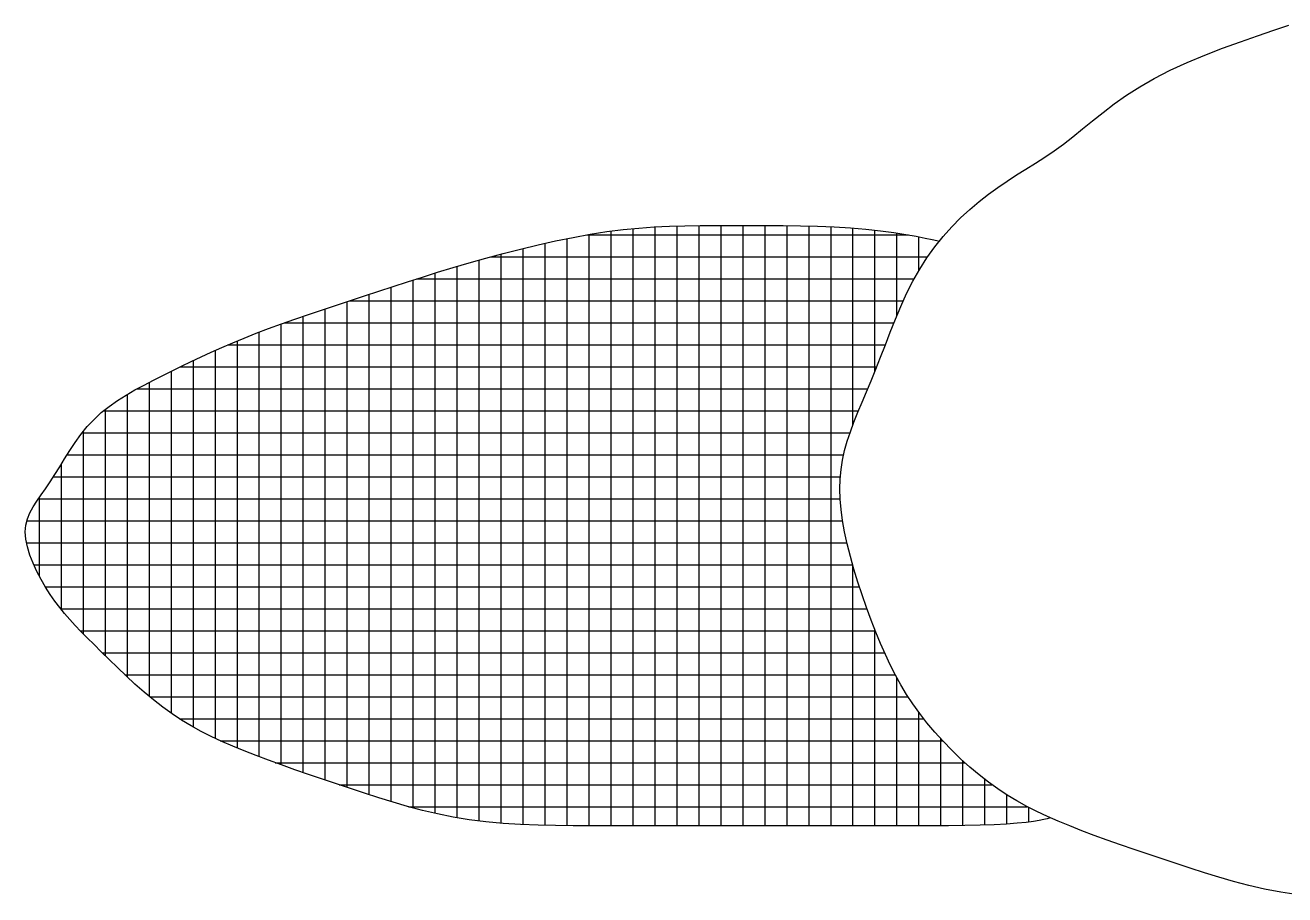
# Model space of a CAD drawing. Extents: x 149.99 to 151.61, y 225.23 to 227.19.
# Drawn here: x 150.064 to 150.63, y 225.658 to 226.049 of the extents above; entities that cross this region are included whole.
import ezdxf

# ---------------------------------------------------------------- set-up
doc = ezdxf.new("R2010")
doc.units = 0
doc.header["$MEASUREMENT"] = 0
doc.layers.get('0').update_dxf_attribs({"linetype": 'CONTINUOUS'})

msp = doc.modelspace()

# ---------------------------------------------------------------- linework, layer by layer
for p, q in [((150.62485, 226.04664), (150.63154, 226.04888)), ((150.60185, 226.03852), (150.60983, 226.04144)), ((150.60983, 226.04144), (150.61755, 226.04416)), ((150.61755, 226.04416), (150.62485, 226.04664)), ((150.59381, 226.03539), (150.60185, 226.03852)), ((150.57826, 226.02861), (150.58589, 226.03208)), ((150.58589, 226.03208), (150.59381, 226.03539)), ((150.56457, 226.02124), (150.57111, 226.02499)), ((150.57111, 226.02499), (150.57826, 226.02861)), ((150.55861, 226.01741), (150.56457, 226.02124)), ((150.5481, 226.00971), (150.55315, 226.01355)), ((150.55315, 226.01355), (150.55861, 226.01741)), ((150.54337, 226.00593), (150.5481, 226.00971)), ((150.53458, 225.99876), (150.53889, 226.00226)), ((150.53889, 226.00226), (150.54337, 226.00593)), ((150.53035, 225.99548), (150.53458, 225.99876)), ((150.52192, 225.98959), (150.52614, 225.99243)), ((150.52614, 225.99243), (150.53035, 225.99548)), ((150.51349, 225.98423), (150.5177, 225.98688)), ((150.5177, 225.98688), (150.52192, 225.98959)), ((150.50506, 225.97887), (150.50927, 225.98159)), ((150.50927, 225.98159), (150.51349, 225.98423)), ((150.49662, 225.97299), (150.50084, 225.97603)), ((150.50084, 225.97603), (150.50506, 225.97887)), ((150.48824, 225.96614), (150.49241, 225.9697)), ((150.49241, 225.9697), (150.49662, 225.97299)), ((150.48011, 225.95823), (150.48412, 225.96232)), ((150.48412, 225.96232), (150.48824, 225.96614)), ((150.32517, 225.95613), (150.33242, 225.95705)), ((150.33242, 225.95705), (150.33948, 225.95775)), ((150.33679, 225.95748), (150.33679, 225.6891)), ((150.33948, 225.95775), (150.34641, 225.95825)), ((150.34641, 225.95825), (150.35328, 225.95858)), ((150.34667, 225.95826), (150.34667, 225.6891)), ((150.35328, 225.95858), (150.36014, 225.95879)), ((150.35655, 225.95868), (150.35655, 225.6891)), ((150.36014, 225.95879), (150.36707, 225.95889)), ((150.36643, 225.95888), (150.36643, 225.6891)), ((150.36707, 225.95889), (150.37413, 225.95893)), ((150.37413, 225.95893), (150.38138, 225.95894)), ((150.37632, 225.95893), (150.37632, 225.6891)), ((150.38138, 225.95894), (150.38888, 225.95893)), ((150.3862, 225.95893), (150.3862, 225.6891)), ((150.38888, 225.95893), (150.39655, 225.95891)), ((150.39608, 225.95891), (150.39608, 225.6891)), ((150.39655, 225.95891), (150.40432, 225.95885)), ((150.40432, 225.95885), (150.41209, 225.95873)), ((150.40596, 225.95882), (150.40596, 225.6891)), ((150.41209, 225.95873), (150.41978, 225.95852)), ((150.41584, 225.95863), (150.41584, 225.6891)), ((150.41978, 225.95852), (150.42731, 225.95822)), ((150.42572, 225.95829), (150.42572, 225.6891)), ((150.42731, 225.95822), (150.43459, 225.95781)), ((150.43459, 225.95781), (150.44153, 225.95725)), ((150.4356, 225.95773), (150.4356, 225.86899)), ((150.44153, 225.95725), (150.44805, 225.95655)), ((150.44548, 225.95682), (150.44548, 225.89294)), ((150.44805, 225.95655), (150.45406, 225.95574)), ((150.47623, 225.95389), (150.48011, 225.95823)), ((150.29425, 225.95015), (150.30214, 225.95193)), ((150.29727, 225.95083), (150.29727, 225.68938)), ((150.30214, 225.95193), (150.30997, 225.95353)), ((150.30715, 225.95296), (150.30715, 225.68918)), ((150.30997, 225.95353), (150.31767, 225.95494)), ((150.31612, 225.95466), (150.46074, 225.95466)), ((150.31703, 225.95483), (150.31703, 225.68911)), ((150.31767, 225.95494), (150.32517, 225.95613)), ((150.32691, 225.95635), (150.32691, 225.6891)), ((150.45406, 225.95574), (150.45948, 225.95489)), ((150.45536, 225.95554), (150.45536, 225.91806)), ((150.45948, 225.95489), (150.46421, 225.95404)), ((150.46421, 225.95404), (150.46817, 225.95325)), ((150.46524, 225.95384), (150.46524, 225.93843)), ((150.46817, 225.95325), (150.47127, 225.95258)), ((150.47127, 225.95258), (150.47343, 225.95208)), ((150.47251, 225.94927), (150.47623, 225.95389)), ((150.47343, 225.95208), (150.47455, 225.95181)), ((150.27083, 225.94417), (150.27853, 225.94624)), ((150.27751, 225.94597), (150.27751, 225.69038)), ((150.27853, 225.94624), (150.28635, 225.94825)), ((150.28635, 225.94825), (150.29425, 225.95015)), ((150.28739, 225.9485), (150.28739, 225.68975)), ((150.46899, 225.9444), (150.47251, 225.94927)), ((150.24906, 225.93786), (150.25608, 225.93996)), ((150.25608, 225.93996), (150.26333, 225.94207)), ((150.25775, 225.94045), (150.25775, 225.69282)), ((150.26333, 225.94207), (150.27083, 225.94417)), ((150.26763, 225.94328), (150.26763, 225.69138)), ((150.27309, 225.94478), (150.46927, 225.94478)), ((150.46571, 225.93926), (150.46899, 225.9444)), ((150.23557, 225.93364), (150.24223, 225.93575)), ((150.23799, 225.9344), (150.23799, 225.69724)), ((150.23956, 225.9349), (150.46325, 225.9349)), ((150.24223, 225.93575), (150.24906, 225.93786)), ((150.24787, 225.93749), (150.24787, 225.69478)), ((150.45986, 225.92828), (150.46267, 225.93387)), ((150.46267, 225.93387), (150.46571, 225.93926)), ((150.21626, 225.92731), (150.22262, 225.92942)), ((150.22262, 225.92942), (150.22905, 225.93153)), ((150.22811, 225.93122), (150.22811, 225.70008)), ((150.22905, 225.93153), (150.23557, 225.93364)), ((150.45726, 225.92256), (150.45986, 225.92828)), ((150.19732, 225.92099), (150.20361, 225.9231)), ((150.20361, 225.9231), (150.20993, 225.92521)), ((150.20835, 225.92468), (150.20835, 225.70649)), ((150.20937, 225.92502), (150.45838, 225.92502)), ((150.20993, 225.92521), (150.21626, 225.92731)), ((150.21823, 225.92797), (150.21823, 225.70322)), ((150.45481, 225.91677), (150.45726, 225.92256)), ((150.18498, 225.91677), (150.1911, 225.91888)), ((150.18859, 225.91802), (150.18859, 225.71316)), ((150.1911, 225.91888), (150.19732, 225.92099)), ((150.19847, 225.92138), (150.19847, 225.7098)), ((150.16754, 225.91045), (150.17317, 225.91256)), ((150.17317, 225.91256), (150.17899, 225.91467)), ((150.17871, 225.91456), (150.17871, 225.71661)), ((150.17899, 225.91467), (150.18498, 225.91677)), ((150.18034, 225.91514), (150.45416, 225.91514)), ((150.4525, 225.91099), (150.45481, 225.91677)), ((150.15209, 225.90413), (150.157, 225.90623)), ((150.157, 225.90623), (150.16214, 225.90834)), ((150.15895, 225.90703), (150.15895, 225.72414)), ((150.16214, 225.90834), (150.16754, 225.91045)), ((150.16883, 225.91093), (150.16883, 225.72024)), ((150.45029, 225.90527), (150.4525, 225.91099)), ((150.1384, 225.8978), (150.14282, 225.89991)), ((150.14282, 225.89991), (150.14737, 225.90202)), ((150.14737, 225.90202), (150.15209, 225.90413)), ((150.14907, 225.90278), (150.14907, 225.72851)), ((150.15473, 225.90526), (150.45029, 225.90526)), ((150.44814, 225.89968), (150.45029, 225.90527)), ((150.12983, 225.89359), (150.13408, 225.89569)), ((150.13345, 225.89538), (150.44646, 225.89538)), ((150.13408, 225.89569), (150.1384, 225.8978)), ((150.13919, 225.89818), (150.13919, 225.73362)), ((150.44393, 225.88914), (150.44603, 225.89429)), ((150.44603, 225.89429), (150.44814, 225.89968)), ((150.11722, 225.88722), (150.12139, 225.88936)), ((150.12139, 225.88936), (150.1256, 225.89148)), ((150.1256, 225.89148), (150.12983, 225.89359)), ((150.12931, 225.89333), (150.12931, 225.73984)), ((150.44186, 225.88423), (150.44393, 225.88914)), ((150.10909, 225.88269), (150.1131, 225.88501)), ((150.10955, 225.88296), (150.10955, 225.75614)), ((150.1131, 225.88501), (150.11722, 225.88722)), ((150.11402, 225.8855), (150.44239, 225.8855)), ((150.11943, 225.88836), (150.11943, 225.74743)), ((150.43985, 225.87952), (150.44186, 225.88423)), ((150.09797, 225.87484), (150.10149, 225.87764)), ((150.10149, 225.87764), (150.10521, 225.88025)), ((150.10521, 225.88025), (150.10909, 225.88269)), ((150.43795, 225.87496), (150.43985, 225.87952)), ((150.09165, 225.86852), (150.09469, 225.8718)), ((150.09469, 225.8718), (150.09797, 225.87484)), ((150.09895, 225.87562), (150.43822, 225.87562)), ((150.09967, 225.87619), (150.09967, 225.76566)), ((150.43618, 225.87055), (150.43795, 225.87496)), ((150.08884, 225.86504), (150.09165, 225.86852)), ((150.08979, 225.86621), (150.08979, 225.77554)), ((150.43316, 225.86197), (150.43457, 225.86622)), ((150.43457, 225.86622), (150.43618, 225.87055)), ((150.08379, 225.85775), (150.08624, 225.86143)), ((150.08624, 225.86143), (150.08884, 225.86504)), ((150.08941, 225.86574), (150.43441, 225.86574)), ((150.43198, 225.85775), (150.43316, 225.86197)), ((150.08148, 225.85407), (150.08379, 225.85775)), ((150.08261, 225.85586), (150.43156, 225.85586)), ((150.43105, 225.85353), (150.43198, 225.85775)), ((150.07712, 225.84698), (150.07927, 225.85046)), ((150.07927, 225.85046), (150.08148, 225.85407)), ((150.07991, 225.8515), (150.07991, 225.78643)), ((150.43, 225.84495), (150.4304, 225.84927)), ((150.4304, 225.84927), (150.43105, 225.85353)), ((150.07291, 225.84065), (150.07501, 225.84369)), ((150.07501, 225.84369), (150.07712, 225.84698)), ((150.07648, 225.84598), (150.43009, 225.84598)), ((150.42987, 225.84053), (150.43, 225.84495)), ((150.06898, 225.8351), (150.07088, 225.83781)), ((150.07088, 225.83781), (150.07291, 225.84065)), ((150.43, 225.83598), (150.42987, 225.84053)), ((150.06584, 225.82981), (150.06728, 225.83245)), ((150.06728, 225.83245), (150.06898, 225.8351)), ((150.06968, 225.8361), (150.43, 225.8361)), ((150.07003, 225.83659), (150.07003, 225.80149)), ((150.4304, 225.83127), (150.43, 225.83598)), ((150.06402, 225.82425), (150.06473, 225.82709)), ((150.06473, 225.82709), (150.06584, 225.82981)), ((150.43105, 225.82635), (150.4304, 225.83127)), ((150.43198, 225.82121), (150.43105, 225.82635)), ((150.06377, 225.82121), (150.06402, 225.82425)), ((150.06402, 225.81793), (150.06377, 225.82121)), ((150.06451, 225.82622), (150.43108, 225.82622)), ((150.43316, 225.81582), (150.43198, 225.82121)), ((150.06473, 225.81445), (150.06402, 225.81793)), ((150.06435, 225.81634), (150.43304, 225.81634)), ((150.43457, 225.81023), (150.43316, 225.81582)), ((150.06584, 225.81083), (150.06473, 225.81445)), ((150.06728, 225.80716), (150.06584, 225.81083)), ((150.43618, 225.80451), (150.43457, 225.81023)), ((150.06898, 225.80348), (150.06728, 225.80716)), ((150.0676, 225.80646), (150.43563, 225.80646)), ((150.4356, 225.80657), (150.4356, 225.6891)), ((150.43795, 225.79872), (150.43618, 225.80451)), ((150.07088, 225.79986), (150.06898, 225.80348)), ((150.07291, 225.79638), (150.07088, 225.79986)), ((150.43985, 225.79294), (150.43795, 225.79872)), ((150.0728, 225.79658), (150.43866, 225.79658)), ((150.07501, 225.7931), (150.07291, 225.79638)), ((150.07712, 225.79006), (150.07501, 225.7931)), ((150.44186, 225.78722), (150.43985, 225.79294)), ((150.07927, 225.78722), (150.07712, 225.79006)), ((150.08148, 225.7845), (150.07927, 225.78722)), ((150.07969, 225.7867), (150.44205, 225.7867)), ((150.44393, 225.78163), (150.44186, 225.78722)), ((150.08379, 225.78186), (150.08148, 225.7845)), ((150.08624, 225.77921), (150.08379, 225.78186)), ((150.44603, 225.77624), (150.44393, 225.78163)), ((150.08884, 225.7765), (150.08624, 225.77921)), ((150.08854, 225.77682), (150.4458, 225.77682)), ((150.09165, 225.77366), (150.08884, 225.7765)), ((150.44548, 225.77766), (150.44548, 225.6891)), ((150.44814, 225.77109), (150.44603, 225.77624)), ((150.09469, 225.77062), (150.09165, 225.77366)), ((150.09797, 225.76733), (150.09469, 225.77062)), ((150.45029, 225.76618), (150.44814, 225.77109)), ((150.10149, 225.76385), (150.09797, 225.76733)), ((150.09837, 225.76694), (150.44996, 225.76694)), ((150.4525, 225.76146), (150.45029, 225.76618)), ((150.10521, 225.76024), (150.10149, 225.76385)), ((150.10909, 225.75656), (150.10521, 225.76024)), ((150.45481, 225.75691), (150.4525, 225.76146)), ((150.10857, 225.75706), (150.45474, 225.75706)), ((150.1131, 225.75288), (150.10909, 225.75656)), ((150.11722, 225.74927), (150.1131, 225.75288)), ((150.45726, 225.75249), (150.45481, 225.75691)), ((150.45536, 225.75593), (150.45536, 225.68911)), ((150.12139, 225.74579), (150.11722, 225.74927)), ((150.11973, 225.74718), (150.46052, 225.74718)), ((150.45986, 225.74817), (150.45726, 225.75249)), ((150.46267, 225.74392), (150.45986, 225.74817)), ((150.1256, 225.74251), (150.12139, 225.74579)), ((150.12983, 225.73947), (150.1256, 225.74251)), ((150.46571, 225.7397), (150.46267, 225.74392)), ((150.13408, 225.73667), (150.12983, 225.73947)), ((150.13313, 225.7373), (150.46758, 225.7373)), ((150.1384, 225.73406), (150.13408, 225.73667)), ((150.46524, 225.74035), (150.46524, 225.68913)), ((150.46899, 225.73549), (150.46571, 225.7397)), ((150.14282, 225.73162), (150.1384, 225.73406)), ((150.14737, 225.7293), (150.14282, 225.73162)), ((150.47251, 225.73131), (150.46899, 225.73549)), ((150.47623, 225.7272), (150.47251, 225.73131)), ((150.15209, 225.72709), (150.14737, 225.7293)), ((150.1514, 225.72742), (150.47603, 225.72742)), ((150.157, 225.72495), (150.15209, 225.72709)), ((150.16214, 225.72283), (150.157, 225.72495)), ((150.47512, 225.72843), (150.47512, 225.68918)), ((150.48011, 225.72318), (150.47623, 225.7272)), ((150.16754, 225.72072), (150.16214, 225.72283)), ((150.17317, 225.71862), (150.16754, 225.72072)), ((150.48412, 225.7193), (150.48011, 225.72318)), ((150.48824, 225.71559), (150.48412, 225.7193)), ((150.17899, 225.71651), (150.17317, 225.71862)), ((150.17615, 225.71754), (150.48608, 225.71754)), ((150.18498, 225.7144), (150.17899, 225.71651)), ((150.1911, 225.71229), (150.18498, 225.7144)), ((150.485, 225.71851), (150.485, 225.68929)), ((150.49241, 225.71207), (150.48824, 225.71559)), ((150.19732, 225.71018), (150.1911, 225.71229)), ((150.20361, 225.70808), (150.19732, 225.71018)), ((150.20993, 225.70597), (150.20361, 225.70808)), ((150.20487, 225.70766), (150.49819, 225.70766)), ((150.49662, 225.70878), (150.49241, 225.71207)), ((150.49488, 225.71014), (150.49488, 225.68952)), ((150.50085, 225.70574), (150.49662, 225.70878)), ((150.21626, 225.70387), (150.20993, 225.70597)), ((150.22262, 225.7018), (150.21626, 225.70387)), ((150.22905, 225.69979), (150.22262, 225.7018)), ((150.5051, 225.70294), (150.50085, 225.70574)), ((150.50476, 225.70316), (150.50476, 225.68995)), ((150.50942, 225.70033), (150.5051, 225.70294)), ((150.23557, 225.69789), (150.22905, 225.69979)), ((150.24223, 225.69611), (150.23557, 225.69789)), ((150.23599, 225.69778), (150.51406, 225.69778)), ((150.24906, 225.69451), (150.24223, 225.69611)), ((150.51384, 225.69789), (150.50942, 225.70033)), ((150.51839, 225.69558), (150.51384, 225.69789)), ((150.51464, 225.69748), (150.51464, 225.69085)), ((150.25608, 225.69309), (150.24906, 225.69451)), ((150.26333, 225.69191), (150.25608, 225.69309)), ((150.27083, 225.69099), (150.26333, 225.69191)), ((150.27853, 225.69029), (150.27083, 225.69099)), ((150.51354, 225.6907), (150.50954, 225.6903)), ((150.51683, 225.69113), (150.51354, 225.6907)), ((150.51946, 225.69156), (150.51683, 225.69113)), ((150.52311, 225.69336), (150.51839, 225.69558)), ((150.52149, 225.69197), (150.51946, 225.69156)), ((150.52297, 225.69232), (150.52149, 225.69197)), ((150.52394, 225.6926), (150.52297, 225.69232)), ((150.52802, 225.69122), (150.52311, 225.69336)), ((150.52447, 225.69277), (150.52394, 225.6926)), ((150.53316, 225.6891), (150.52802, 225.69122)), ((150.28635, 225.68979), (150.27853, 225.69029)), ((150.29425, 225.68945), (150.28635, 225.68979)), ((150.30214, 225.68925), (150.29425, 225.68945)), ((150.30997, 225.68915), (150.30214, 225.68925)), ((150.31767, 225.68911), (150.30997, 225.68915)), ((150.32517, 225.6891), (150.31767, 225.68911)), ((150.33242, 225.6891), (150.32517, 225.6891)), ((150.33948, 225.6891), (150.33242, 225.6891)), ((150.34641, 225.6891), (150.33948, 225.6891)), ((150.35328, 225.6891), (150.34641, 225.6891)), ((150.36014, 225.6891), (150.35328, 225.6891)), ((150.36707, 225.6891), (150.36014, 225.6891)), ((150.37413, 225.6891), (150.36707, 225.6891)), ((150.38138, 225.6891), (150.37413, 225.6891)), ((150.38889, 225.6891), (150.38138, 225.6891)), ((150.39662, 225.6891), (150.38889, 225.6891)), ((150.40455, 225.6891), (150.39662, 225.6891)), ((150.41265, 225.6891), (150.40455, 225.6891)), ((150.42088, 225.6891), (150.41265, 225.6891)), ((150.42921, 225.6891), (150.42088, 225.6891)), ((150.4376, 225.6891), (150.42921, 225.6891)), ((150.44603, 225.6891), (150.4376, 225.6891)), ((150.45445, 225.6891), (150.44603, 225.6891)), ((150.46276, 225.68912), (150.45445, 225.6891)), ((150.47087, 225.68915), (150.46276, 225.68912)), ((150.47867, 225.68921), (150.47087, 225.68915)), ((150.48606, 225.68931), (150.47867, 225.68921)), ((150.49295, 225.68946), (150.48606, 225.68931)), ((150.49922, 225.68967), (150.49295, 225.68946)), ((150.50477, 225.68995), (150.49922, 225.68967)), ((150.50954, 225.6903), (150.50477, 225.68995)), ((150.53856, 225.687), (150.53316, 225.6891)), ((150.54419, 225.68489), (150.53856, 225.687)), ((150.55001, 225.68278), (150.54419, 225.68489)), ((150.556, 225.68067), (150.55001, 225.68278)), ((150.56212, 225.67856), (150.556, 225.68067)), ((150.56834, 225.67645), (150.56212, 225.67856)), ((150.57463, 225.67435), (150.56834, 225.67645)), ((150.58095, 225.67224), (150.57463, 225.67435)), ((150.58728, 225.67014), (150.58095, 225.67224)), ((150.59366, 225.66807), (150.58728, 225.67014)), ((150.60014, 225.66606), (150.59366, 225.66807)), ((150.60677, 225.66416), (150.60014, 225.66606)), ((150.6136, 225.66238), (150.60677, 225.66416)), ((150.62067, 225.66078), (150.6136, 225.66238)), ((150.62804, 225.65937), (150.62067, 225.66078)), ((150.63576, 225.65818), (150.62804, 225.65937))]:
    msp.add_line(p, q)

doc.saveas('drawing.dxf')
